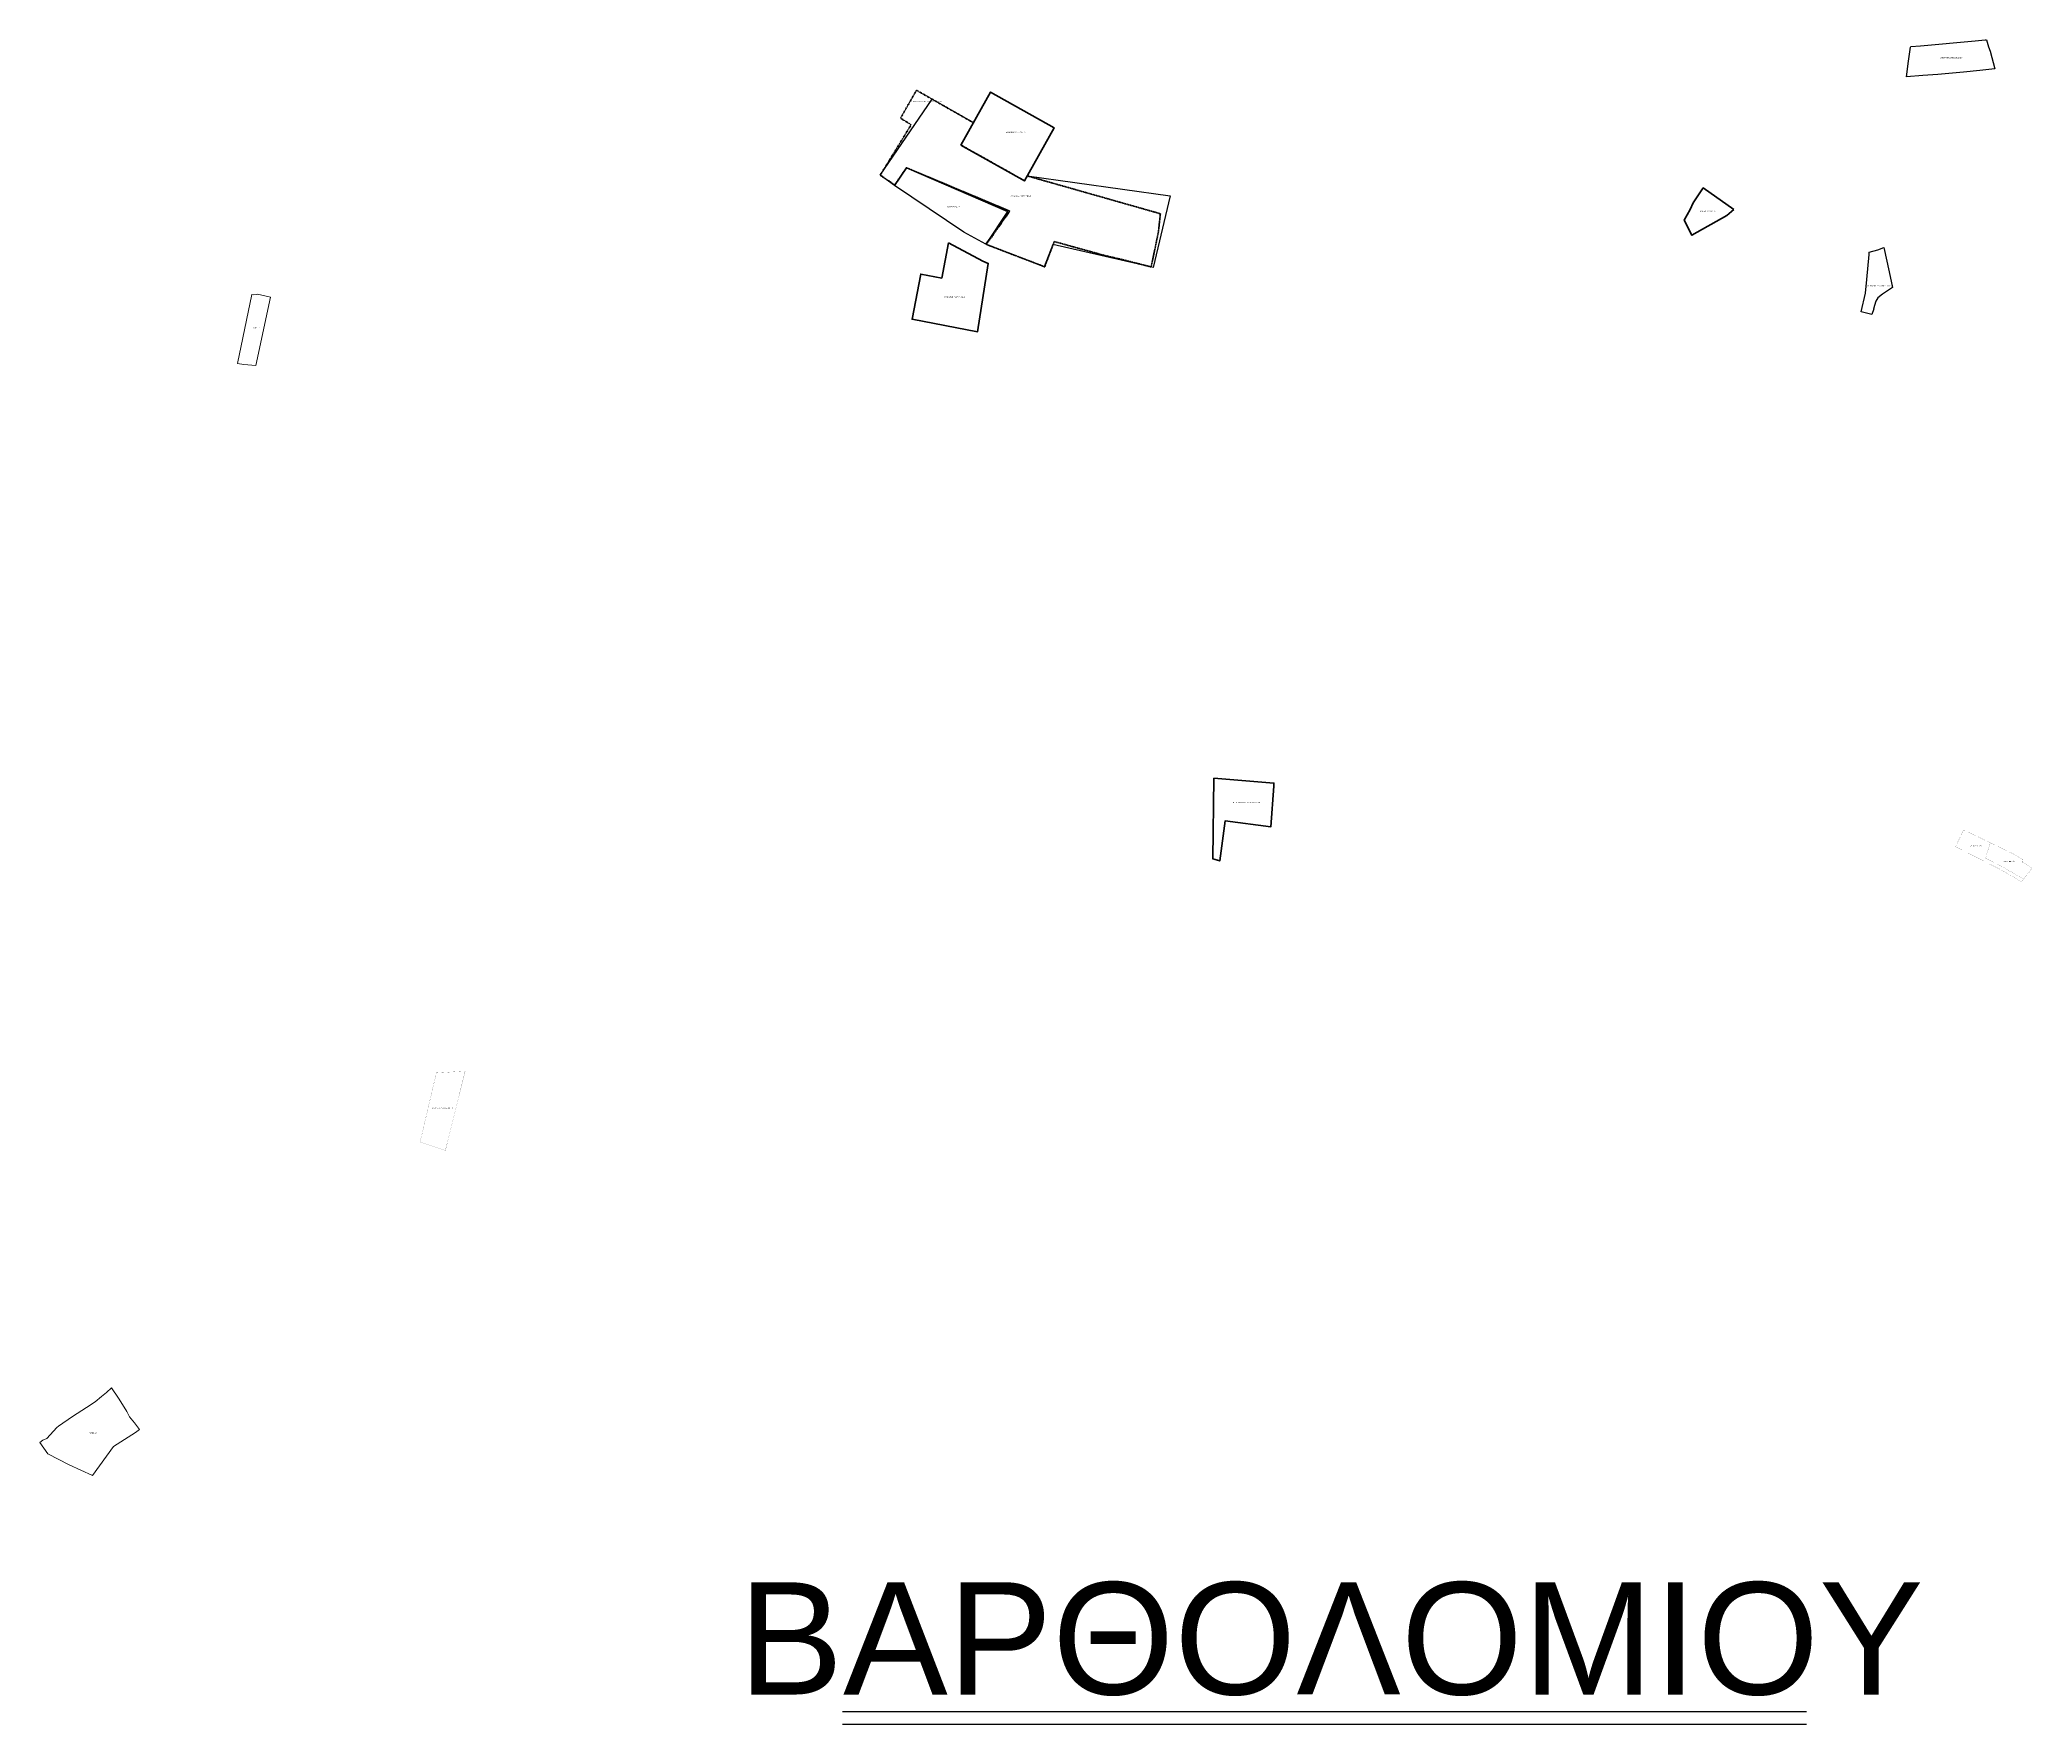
# Model space of a CAD drawing. Header units: metres. Extents: x 245125 to 394351, y 270578 to 4233311.
# Drawn here: x 252263 to 254038, y 4192832 to 4194333 of the extents above; entities that cross this region are included whole.
import ezdxf
from ezdxf.enums import TextEntityAlignment as Align
from ezdxf.lldxf.tags import DXFTag

# ---------------------------------------------------------------- set-up
doc = ezdxf.new("R2010")
doc.units = ezdxf.units.M
doc.linetypes.add('DASHED_LINE', pattern=[0.75, 0.5, -0.25])
doc.linetypes.add('t-orio', pattern=[0.79, 0.5, -0.12, 0.05, -0.12])
for name, color, linetype in [('4495-(127-227)', 221, 'Continuous'), ('4495-(228-329)', 103, 'Continuous'), ('topo2008', 42, 'Continuous'), ('topo2012', 144, 'Continuous'), ('topo2013', 66, 'Continuous'), ('topo2014', 230, 'Continuous'), ('topo2015', 137, 'Continuous'), ('topo2016', 36, 'Continuous'), ('topo2018', 5, 'Continuous'), ('topo2020', 3, 'Continuous'), ('topo2023', 41, 'Continuous'), ('ΗΛΕΙΑ_Ονομασία ΟΤΑ_ΟΚΧΕ', 6, 'Continuous')]:
    doc.layers.add(name, color=color, linetype=linetype)
doc.layers.add('PERIGRAMMA', color=1, linetype='t-orio', lineweight=70)
doc.styles.add('ARIAL', font='arial.ttf')
doc.styles.get("Standard").update_dxf_attribs({"font": 'arial.ttf'})
tags = doc.linetypes.add('DASHDOT2', pattern=[0.5, 0.25, -0.125, 0, -0.125]).pattern_tags.tags
tags[10:11] = [DXFTag(74, 4), DXFTag(75, 0), DXFTag(340, '0'), DXFTag(46, 1.0), DXFTag(50, 0.0), DXFTag(44, 0.0), DXFTag(45, 0.0)]
tags[8:9] = [DXFTag(74, 4), DXFTag(75, 0), DXFTag(340, '0'), DXFTag(46, 1.0), DXFTag(50, 0.0), DXFTag(44, 0.0), DXFTag(45, 0.0)]
tags[6:7] = [DXFTag(74, 4), DXFTag(75, 0), DXFTag(340, '0'), DXFTag(46, 1.0), DXFTag(50, 0.0), DXFTag(44, 0.0), DXFTag(45, 0.0)]
tags[4:5] = [DXFTag(74, 4), DXFTag(75, 0), DXFTag(340, '0'), DXFTag(46, 1.0), DXFTag(50, 0.0), DXFTag(44, 0.0), DXFTag(45, 0.0)]
tags = doc.linetypes.add('HIDDEN', pattern=[0.375, 0.25, -0.125]).pattern_tags.tags
tags[6:7] = [DXFTag(74, 4), DXFTag(75, 0), DXFTag(340, '0'), DXFTag(46, 1.0), DXFTag(50, 0.0), DXFTag(44, 0.0), DXFTag(45, 0.0)]
tags[4:5] = [DXFTag(74, 4), DXFTag(75, 0), DXFTag(340, '0'), DXFTag(46, 1.0), DXFTag(50, 0.0), DXFTag(44, 0.0), DXFTag(45, 0.0)]

msp = doc.modelspace()

# ---------------------------------------------------------------- linework, layer by layer
at = {"color": 137, "lineweight": -3}
for p, q in [((253024.6, 4194203.3), (253035.2, 4194219)), ((253106.1, 4194150.9), (253086.5, 4194161.8))]:
    msp.add_line(p, q, dxfattribs=at)
at = {"layer": '4495-(127-227)', "color": 221, "linetype": 'DASHED_LINE', "lineweight": 40, "flags": 128}
msp.add_lwpolyline([(253011.9, 4194212.5), (253039.5, 4194257.4), (253030, 4194263.2), (253044.2, 4194288.1), (253095, 4194259.1), (253083.8, 4194239.3), (253140.5, 4194207.5), (253142.9, 4194211.8), (253261.5, 4194178.1), (253259.8, 4194162.1), (253253.3, 4194130.7), (253228.6, 4194137), (253211.5, 4194141), (253211.5, 4194141), (253211.5, 4194141), (253167, 4194153.3), (253158.5, 4194130.8), (253106.5, 4194150.7), (253127.4, 4194180.4), (253035.2, 4194219.1), (253024.9, 4194203.7)], close=True, dxfattribs=at)
at = {"layer": '4495-(228-329)', "color": 103}
for p, q in [((252978.4, 4192843.9), (253837.2, 4192843.9)), ((252978.4, 4192832.5), (253837.2, 4192832.5))]:
    msp.add_line(p, q, dxfattribs=at)
at = {"layer": 'topo2008', "color": 42}
for p, q in [((253928.1, 4194314), (253929.9, 4194326.4)), ((253929.9, 4194326.4), (253930, 4194327)), ((253930, 4194327), (253938.8, 4194327.8)), ((253938.8, 4194327.8), (253987.5, 4194332.2)), ((253987.5, 4194332.2), (253996.2, 4194333)), ((253996.2, 4194333), (253997.4, 4194332.9)), ((253997.4, 4194332.9), (253999.4, 4194326.9)), ((253999.4, 4194326.9), (254000.7, 4194322.9)), ((254000.7, 4194322.9), (254004.8, 4194307.2)), ((253926.1, 4194300.1), (253928.1, 4194314)), ((253940.9, 4194301.2), (253926.1, 4194300.1)), ((253954, 4194302.2), (253940.9, 4194301.2)), ((253977, 4194304.2), (253954, 4194302.2)), ((253991.5, 4194305.7), (253977, 4194304.2)), ((254004.8, 4194307.2), (253991.5, 4194305.7))]:
    msp.add_line(p, q, dxfattribs=at)
at = {"layer": 'topo2012', "color": 144, "lineweight": 0, "flags": 128}
for points in [[(252452.1, 4194106), (252453.9, 4194105.9), (252456.6, 4194106.1), (252457, 4194106.4), (252468.7, 4194103.9), (252455.8, 4194043), (252444.9, 4194043.9), (252439.3, 4194044.6)], [(252327.1, 4193132.1), (252333.2, 4193122.8), (252337, 4193117.3), (252340.6, 4193111), (252343.2, 4193106.2), (252347.7, 4193100.9), (252351.9, 4193094.9), (252348.5, 4193092.2), (252328.9, 4193079.7), (252310.1, 4193053.9), (252289.5, 4193063.5), (252270.5, 4193073.2), (252263.2, 4193083.3), (252265.8, 4193085.5), (252269.5, 4193087.1), (252278.5, 4193096.9), (252280, 4193098.1), (252292.2, 4193106.6), (252304.7, 4193114.6), (252312.4, 4193119.7), (252318.2, 4193124.3), (252322.6, 4193128)]]:
    msp.add_lwpolyline(points, close=True, dxfattribs=at)
at = {"layer": 'topo2013', "color": 66, "lineweight": 80}
msp.add_lwpolyline([(253772.5, 4194181.8), (253766.2, 4194176.5), (253735, 4194159), (253728.2, 4194172.3), (253733.6, 4194181.9), (253736.2, 4194187.7), (253745.2, 4194201.1), (253772.5, 4194181.8)], dxfattribs=at)
at = {"layer": 'topo2014', "color": 230, "linetype": 'HIDDEN', "lineweight": 40, "ltscale": 6}
msp.add_lwpolyline([(253309.2, 4193675.2), (253308.3, 4193603.3), (253314.4, 4193601.6), (253319.2, 4193637.1), (253360, 4193632), (253362.5, 4193668), (253362.6, 4193670.8), (253309.2, 4193675.2), (253308.3, 4193603.3)], dxfattribs=at)
at = {"layer": 'topo2015', "color": 137, "lineweight": -3}
for p, q in [((253035.2, 4194219), (253125.3, 4194180.1)), ((253086.5, 4194161.8), (253024.6, 4194203.3)), ((253125.3, 4194180.1), (253106.1, 4194150.9))]:
    msp.add_line(p, q, dxfattribs=at)
at = {"layer": 'topo2016', "color": 36, "ltscale": 0.2, "flags": 128}
msp.add_lwpolyline([(253893.1, 4194143.8), (253900.8, 4194145.9), (253906, 4194147.9), (253910.7, 4194126.4), (253913.8, 4194112.5), (253904.7, 4194106.4), (253900.7, 4194103.1), (253898.8, 4194100.3), (253896.9, 4194093.4), (253897, 4194093.3), (253895.4, 4194088.2), (253885.9, 4194090.8), (253889.7, 4194107.3), (253891, 4194119.6), (253892.9, 4194141.9)], close=True, dxfattribs=at)
at = {"layer": 'topo2018', "color": 5, "lineweight": 40, "flags": 128}
msp.add_lwpolyline([(253083.8, 4194239.3), (253140.5, 4194207.5), (253167, 4194254.5), (253110.3, 4194286.4)], close=True, dxfattribs=at)
at = {"layer": 'topo2018', "color": 5, "lineweight": 30, "flags": 128}
msp.add_lwpolyline([(253058.2, 4194280.1), (253095.1, 4194259.4), (253083.8, 4194239.3), (253140.5, 4194207.5), (253142.9, 4194211.8), (253270.2, 4194194), (253255.2, 4194130.2), (253165.7, 4194150.7), (253158.1, 4194130.9), (253106.1, 4194150.9), (253127.4, 4194180.4), (253035.2, 4194219.1), (253024.6, 4194203.3), (253011.9, 4194212.4)], close=True, dxfattribs=at)
at = {"layer": 'topo2018', "color": 5, "linetype": 'DASHDOT2', "lineweight": 60, "ltscale": 0.2, "flags": 128}
msp.add_lwpolyline([(253072.7, 4194152.1), (253103.4, 4194135.7), (253108.2, 4194133.8), (253098.6, 4194072.9), (253040.3, 4194084.1), (253048, 4194124.4), (253066.7, 4194120.8)], close=True, dxfattribs=at)
at = {"layer": 'topo2020', "color": 3, "ltscale": 2, "const_width": 0.1}
msp.add_lwpolyline([(254029, 4193582.8), (254024.4, 4193585.5), (254009.3, 4193594.2), (254002.6, 4193597.6), (253969.9, 4193614.2), (253977.1, 4193629.2), (254000.9, 4193617.7), (254003.2, 4193616.6), (254020.9, 4193608), (254021, 4193608), (254029.8, 4193602.8), (254029, 4193601.7), (254029.9, 4193601), (254029.3, 4193600.4), (254029.6, 4193600.3), (254035.6, 4193596.7), (254038.1, 4193595), (254030.7, 4193585.3), (254029.3, 4193583.4)], close=True, dxfattribs=at)
at = {"layer": 'topo2020', "color": 3, "linetype": 'DASHED_LINE', "ltscale": 20, "const_width": 0.1}
msp.add_lwpolyline([(254000.9, 4193617.7), (254003.2, 4193616.6), (254020.9, 4193608), (254021, 4193608), (254029.8, 4193602.8), (254029, 4193601.7), (254029.9, 4193601), (254029.3, 4193600.4), (254029.6, 4193600.3), (254035.6, 4193596.7), (254038.1, 4193595), (254030.7, 4193585.3), (254010.7, 4193596.8), (253996.6, 4193604)], close=True, dxfattribs=at)
at = {"layer": 'topo2023', "color": 246, "linetype": 't-orio', "ltscale": 20, "const_width": 0.1}
msp.add_lwpolyline([(252616.5, 4193412.7), (252642.1, 4193414.2), (252624.5, 4193343.5), (252602, 4193351)], close=True, dxfattribs=at)

# ---------------------------------------------------------------- texts
at = {"layer": '4495-(127-227)', "color": 221, "lineweight": 35, "ltscale": 2, "insert": (253039.9, 4194278.6), "char_height": 1, "width": 37.162, "attachment_point": 1}
msp.add_mtext('194 ΚΑΛΑΜΑΡΑ ΜΗΤΡΟΠΟΛΗ-ΑΥΘ.4495', dxfattribs=at)
at = {"layer": 'PERIGRAMMA', "color": 137, "lineweight": 35, "ltscale": 2, "insert": (253081, 4194185), "char_height": 1, "width": 0.2, "attachment_point": 1}
msp.add_mtext('-15', dxfattribs=at)
at = {"layer": 'topo2008', "color": 42, "insert": (253955.9, 4194317.6), "char_height": 1, "width": 18.055, "attachment_point": 1}
msp.add_mtext('BARBARHGOS-08(oρθογωνιες)', dxfattribs=at)
at = {"layer": 'topo2012', "color": 144, "char_height": 1, "width": 19.743, "attachment_point": 1}
for insert in [(252452, 4194077), (252306.8, 4193092.4)]:
    msp.add_mtext('ΠΑΧΗΣ-12', dxfattribs=dict(at, insert=insert))
at = {"layer": 'topo2013', "color": 66, "insert": (253742.2, 4194180.9), "char_height": 1, "width": 17.574, "attachment_point": 1}
msp.add_mtext('ΜΑΝΩΛΟΠΟΥΛΟΣ-13', dxfattribs=at)
at = {"layer": 'topo2014', "color": 230, "insert": (253325.8, 4193654), "char_height": 1, "width": 36.746, "attachment_point": 1}
msp.add_mtext('ΠΙΤΣΑ ΚΑΡΑΦΛΟΥ ΒΑΡΘΟΛΟΜΙΟ-14', dxfattribs=at)
at = {"layer": 'topo2015', "color": 137, "lineweight": 35, "ltscale": 2, "insert": (253072, 4194184.9), "char_height": 1, "width": 0.2, "attachment_point": 1}
msp.add_mtext('ΚΑΛΑΜΑΡΑΣ  ', dxfattribs=at)
at = {"layer": 'topo2016', "color": 36, "insert": (253891.6, 4194114.4), "char_height": 1, "width": 27.99, "attachment_point": 1}
msp.add_mtext('ΚΟΚΚΩΝΗΣ ΛΥΣΣΑΡΗΣ ΣΠΙΤΙ-16', dxfattribs=at)
at = {"layer": 'topo2018', "color": 5, "lineweight": 35, "ltscale": 2, "char_height": 1, "width": 0.2, "attachment_point": 1}
for s, insert in [('ΚΑΛΑΜΑΡΑΣ  ', (253122.9, 4194251.1)), ('ΓΑΣΤΟΥΝΗ-18', (253131.9, 4194251.2)), ('ΚΑΛΑΜΑΡΑΣ  ', (253127.6, 4194194.3)), ('ΓΑΣΤΟΥΝΗ-18', (253136.8, 4194194.4)), ('ΚΑΛΑΜΑΡΑΣ  ', (253068.2, 4194104.4)), ('ΓΑΣΤΟΥΝΗ-18', (253077.7, 4194104.4))]:
    msp.add_mtext(s, dxfattribs=dict(at, insert=insert))
at = {"layer": 'topo2020', "color": 3, "ltscale": 18, "char_height": 1, "width": 5.041, "attachment_point": 1}
for insert in [(253982.6, 4193615.4), (254012.7, 4193601.6)]:
    msp.add_mtext('XAΡΙΔΗΜΟΣ-20', dxfattribs=dict(at, insert=insert))
at = {"layer": 'topo2023', "color": 246, "insert": (252611.9, 4193381.8), "char_height": 1, "width": 19.743, "attachment_point": 1}
msp.add_mtext('ΠΑΝΑΓΑΡΗ ΒΑΡΘΟΛΟΜΙΟ-23', dxfattribs=at)
at = {"layer": 'ΗΛΕΙΑ_Ονομασία ΟΤΑ_ΟΚΧΕ', "color": 253, "style": 'ARIAL'}
msp.add_text('ΒΑΡΘΟΛΟΜΙΟΥ', height=100, dxfattribs=at).set_placement((253413.6, 4192908.9), align=Align.MIDDLE)

doc.saveas('drawing.dxf')
